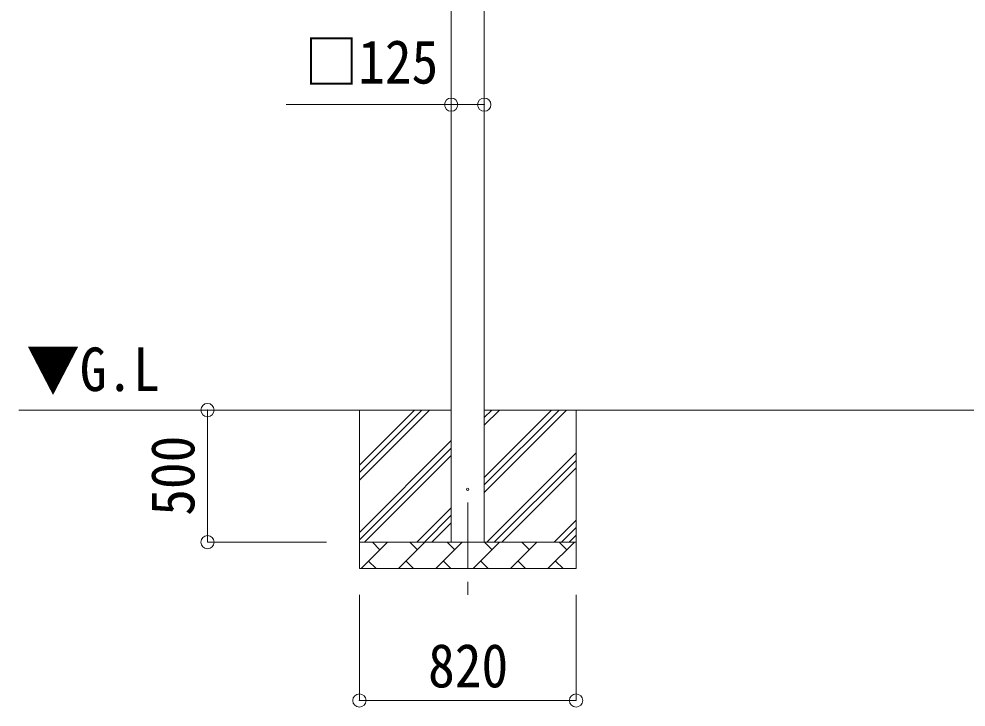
# Model space of a CAD drawing. Units: millimetres at full size, sheet at 1:50. Extents: x -14053 to 14053, y -9700 to 9700.
# Drawn here: x -9003 to -5418, y -5465 to -2861 of the extents above; entities that cross this region are included whole.
import ezdxf
from ezdxf.enums import TextEntityAlignment as Align

# ---------------------------------------------------------------- set-up
doc = ezdxf.new("R2010")
doc.units = ezdxf.units.MM
doc.header["$LTSCALE"] = 50
doc.header["$PDMODE"] = 32
doc.header["$PDSIZE"] = 50
doc.linetypes.add('CHAIN1', pattern=[8, 5, -1, 1, -1])
for name, color, linetype, lineweight in [('0-1_Defpoints', 7, 'CHAIN1', 9), ('0-2_TEXT1', 4, 'Continuous', 9), ('0-3_SHAPE', 7, 'Continuous', 9), ('0-7_PARTS2', 7, 'Continuous', 9), ('0-8_TABLE1', 6, 'Continuous', 9)]:
    doc.layers.add(name, color=color, linetype=linetype, lineweight=lineweight)
doc.styles.add('ＭＳ ゴシック', font='')
doc.styles.get('ＭＳ ゴシック').set_extended_font_data('MS Gothic')

msp = doc.modelspace()

# ---------------------------------------------------------------- linework, layer by layer
at = {"layer": '0-1_Defpoints'}
msp.add_line((-7304.16, -4691.27), (-7304.16, -5040.27), dxfattribs=at)
at = {"layer": '0-2_TEXT1'}
for p, q in [((-7366.66, -4841.27), (-7366.66, -1341.27)), ((-7241.66, -1341.27), (-7241.66, -4841.27))]:
    msp.add_line(p, q, dxfattribs=at)
msp.add_circle((-7304.16, -4641.27), 4.5, dxfattribs=at)
at = {"layer": '0-3_SHAPE'}
for p, q in [((-7366.66, -4341.27), (-9002.86, -4341.27)), ((-7714.16, -4341.27), (-7714.16, -4941.27)), ((-7714.16, -4549.76), (-7505.68, -4341.27)), ((-7714.16, -4578.04), (-7477.39, -4341.27)), ((-7714.16, -4606.33), (-7449.11, -4341.27)), ((-7241.66, -4370.1), (-7212.84, -4341.27)), ((-7241.66, -4398.38), (-7184.55, -4341.27)), ((-2693.66, -4341.27), (-7241.66, -4341.27)), ((-7241.66, -4652.94), (-6929.99, -4341.27)), ((-7241.66, -4596.37), (-6986.56, -4341.27)), ((-7241.66, -4624.66), (-6958.28, -4341.27)), ((-6894.16, -4341.27), (-6894.16, -4941.27)), ((-7714.16, -4804.31), (-7366.66, -4456.81)), ((-7714.16, -4832.6), (-7366.66, -4485.1)), ((-7694.55, -4841.27), (-7366.66, -4513.38)), ((-7232, -4841.27), (-6894.16, -4503.43)), ((-7203.72, -4841.27), (-6894.16, -4531.72)), ((-7175.44, -4841.27), (-6894.16, -4560)), ((-7496.56, -4841.27), (-7366.66, -4711.37)), ((-7468.28, -4841.27), (-7366.66, -4739.66)), ((-6977.45, -4841.27), (-6894.16, -4757.99)), ((-7439.99, -4841.27), (-7366.66, -4767.94)), ((-6949.16, -4841.27), (-6894.16, -4786.27)), ((-6920.88, -4841.27), (-6894.16, -4814.56)), ((-7714.16, -4841.27), (-6894.16, -4841.27)), ((-7707.71, -4941.27), (-7607.71, -4841.27)), ((-7636.27, -4869.83), (-7664.82, -4841.27)), ((-7566.29, -4941.27), (-7466.29, -4841.27)), ((-7494.85, -4869.83), (-7523.4, -4841.27)), ((-7424.87, -4941.27), (-7324.87, -4841.27)), ((-7353.43, -4869.83), (-7381.98, -4841.27)), ((-7283.45, -4941.27), (-7183.45, -4841.27)), ((-7212, -4869.83), (-7240.56, -4841.27)), ((-7142.03, -4941.27), (-7042.03, -4841.27)), ((-7070.58, -4869.83), (-7099.14, -4841.27)), ((-7000.61, -4941.27), (-6900.61, -4841.27)), ((-6929.16, -4869.83), (-6957.71, -4841.27)), ((-6894.16, -4941.27), (-7714.16, -4941.27)), ((-7679.16, -4912.72), (-7650.61, -4941.27)), ((-7537.74, -4912.72), (-7509.19, -4941.27)), ((-7396.32, -4912.72), (-7367.77, -4941.27)), ((-7254.9, -4912.72), (-7226.34, -4941.27)), ((-7113.48, -4912.72), (-7084.92, -4941.27)), ((-6972.05, -4912.72), (-6943.5, -4941.27))]:
    msp.add_line(p, q, dxfattribs=at)
at = {"layer": '0-8_TABLE1'}
for p, q in [((-8289.16, -4341.27), (-7839.16, -4341.27)), ((-8289.16, -4841.27), (-8289.16, -4341.27)), ((-8289.16, -4841.27), (-7839.16, -4841.27)), ((-7714.16, -5440.27), (-7714.16, -5040.27)), ((-6894.16, -5440.27), (-6894.16, -5040.27)), ((-7714.16, -5440.27), (-6894.16, -5440.27))]:
    msp.add_line(p, q, dxfattribs=at)
msp.add_lwpolyline([(-7241.66, -3185.6), (-7366.66, -3185.6), (-7991.23, -3185.6)], dxfattribs=at)
for p in [(-7366.66, -3185.6), (-7241.66, -3185.6), (-8289.16, -4341.27), (-8289.16, -4841.27), (-7714.16, -5440.27), (-6894.16, -5440.27)]:
    msp.add_point(p, dxfattribs=at)

# ---------------------------------------------------------------- texts
at = {"layer": '0-7_PARTS2', "style": 'ＭＳ ゴシック', "width": 0.9}
msp.add_text('▼G.L', height=165, dxfattribs=at).set_placement((-8975.14, -4319.06), align=Align.BOTTOM_LEFT)
at = {"layer": '0-8_TABLE1', "color": 7, "style": 'ＭＳ ゴシック', "width": 0.9}
for s, p in [('□125', (-7921.49, -3155.24)), ('820', (-7454.16, -5440.27))]:
    msp.add_text(s, height=165, dxfattribs=at).set_placement(p, align=Align.BOTTOM_LEFT)
msp.add_text('500', height=165, rotation=90, dxfattribs=at).set_placement((-8289.16, -4741.27), align=Align.BOTTOM_LEFT)

doc.saveas('drawing.dxf')
